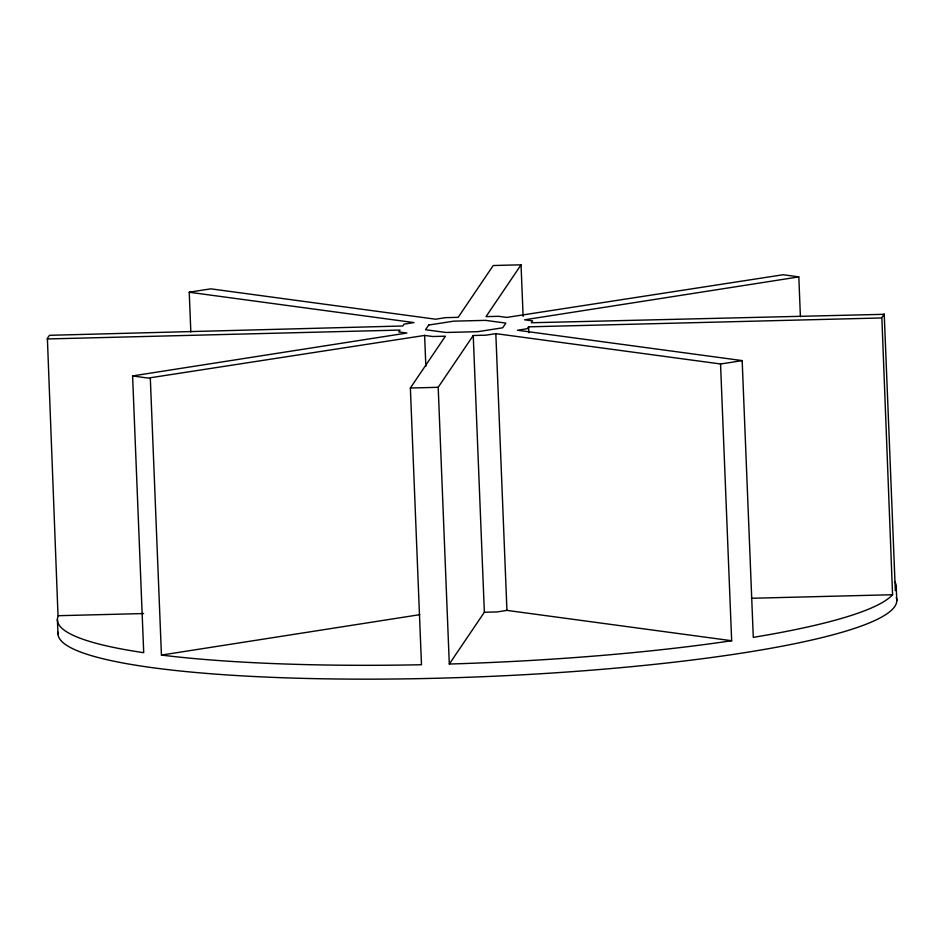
<?xml version="1.0" encoding="UTF-8"?>
<svg xmlns="http://www.w3.org/2000/svg" width="944" height="944" viewBox="0 0 944 944"><rect width="100%" height="100%" fill="white"/><g stroke="black" fill="none" stroke-linecap="round" stroke-linejoin="round"><path stroke-width="1.42" d="M47.2 338.955L400.055 330.07L398.793 331.934L406.888 333.031L132.597 375.924L143.712 652.682L141.104 652.292A419.761 59.873 -2.3 0 1 58.044 616.326L47.389 338.518A419.761 59.873 -2.3 0 1 49.56 335.309L402.817 325.987L404.079 324.122L413.956 322.577L189.237 292.239L190.83 331.981M800.406 316.653L798.813 276.899L524.522 319.804L532.617 320.889L531.354 322.754L884.021 314.317A419.761 59.873 -2.3 0 1 881.849 317.526L892.564 594.72L891.986 595.345A419.761 59.873 -2.3 0 1 756.533 636.811L753.288 637.342L742.173 360.596L517.454 330.247L527.33 328.701L528.593 326.836L881.448 317.963M150.32 378.32L161.436 655.077L164.291 655.419A419.761 59.873 -2.3 0 0 417.201 664.824L421.484 664.741L410.369 387.984L445.415 336.194L432.706 336.512L424.611 335.427L148.338 378.072A419.761 59.873 -2.3 0 1 134.426 376.196L132.597 375.924M720.543 363.971L731.659 640.728L728.237 641.236A419.761 59.873 -2.3 0 1 453.616 663.903L449.309 664.033L438.193 387.288L473.239 335.498L485.948 335.179L495.824 333.633L720.543 363.971L722.939 363.617A419.761 59.873 -2.3 0 0 739.919 360.962L742.173 360.596M189.237 292.239L191.49 291.861A419.761 59.873 -2.3 0 1 208.471 289.206L210.866 288.852L435.585 319.202L445.474 317.656L458.17 317.337L493.216 265.547L496.214 265.453A419.761 59.873 -2.3 0 1 518.067 264.91L521.041 264.851L486.007 316.629L498.703 316.311L506.798 317.408L783.072 274.751A419.761 59.873 -2.3 0 1 796.996 276.639L798.813 276.899M449.309 664.033L484.355 612.255L473.239 335.498M161.436 655.077L419.761 614.674M731.659 640.728L506.94 610.39L497.063 611.936L484.355 612.255M438.193 387.288L435.196 387.37A419.761 59.873 -2.3 0 1 413.342 387.925L410.369 387.984M58.316 615.7L143.594 613.553M751.424 598.272L892.564 594.72M896.198 585.799L896.8 600.679M884.209 313.88L895.325 590.637L895.608 590.012A419.761 59.873 -2.3 0 0 894.759 581.681M528.593 326.836L528.829 332.725M521.041 264.851L523.118 316.37M495.824 333.633L506.94 610.39M424.611 335.427L425.85 366.343M57.395 619.488L57.997 634.368M896.293 597.564A419.761 59.873 -2.3 0 1 483.434 676.683A419.761 59.873 -2.3 0 1 58.044 632.279M428.729 325.043L425.555 329.727L445.898 332.477L477.853 331.674L502.68 327.792L505.854 323.096L485.511 320.358L453.568 321.161L428.729 325.043"/></g></svg>
